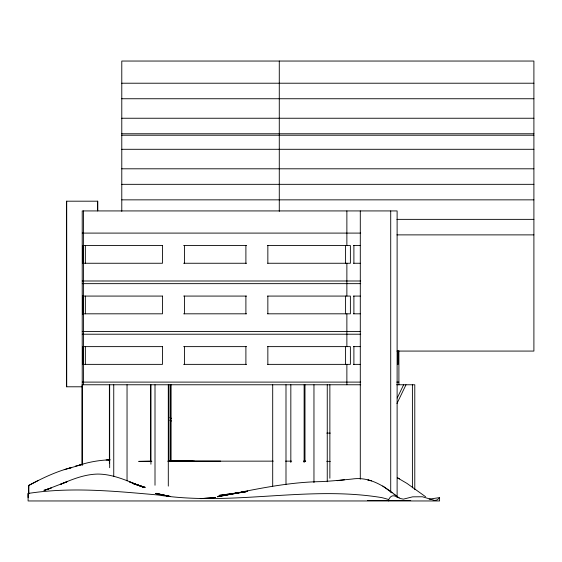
<?xml version="1.0" encoding="UTF-8"?>
<svg xmlns="http://www.w3.org/2000/svg" width="562" height="562" viewBox="0 0 562 562"><rect width="100%" height="100%" fill="white"/><g stroke="black" fill="none" stroke-linecap="round" stroke-linejoin="round"><path stroke-width="0.84" d="M28.381 494.602L28.262 497.679M28.409 493.717L28.746 485.399C42.452 478.143 56.544 471.307 71.662 467.549L64.209 469.663M397.229 398.022L403.628 384.766M396.976 403.481L406.01 384.766M388.679 500.96L388.679 499.548L389.951 497.56L391.222 496.372L392.915 495.761L395.037 496.077L400.573 498.55L403.361 499.147L412.663 496.829L422.434 496.773L434.826 500.482L437.426 499.787L439.589 497.595L429.171 499.154M38.132 480.552L28.76 485.47M67.932 468.617L82.832 464.289L75.385 466.151M43.759 490.324L51.212 488.069L44.693 490.261L67.047 481.718L60.52 484.311C72.386 479.26 84.7 474.3 97.781 474.068C113.896 474.124 128.719 481.529 143.415 487.261L129.443 481.866L144.35 487.38L133.665 483.777M79.102 465.174C88.726 462.119 98.8 460.25 108.895 459.885M439.589 497.595L439.589 500.96L28.1 500.96L28.1 493.464C71.023 486.741 114.697 491.174 157.683 494.946C232.043 506.559 307.421 485.329 381.64 497.595A99.727 99.221 -90 0 1 388.679 499.548M246.072 491.722L218.393 496.239L247.737 491.16L217.466 496.78C251.846 490.141 286.128 482.084 321.316 481.62C331.587 481.051 341.822 480.081 352.051 479.049C369.733 476.323 384.794 486.306 397.678 496.941M246.079 491.652L219.328 495.361L246.135 491.701M337.151 480.686L344.597 479.779M201.168 498.635L215.604 497.546L200.234 498.62M410.738 500.468L367.464 500.461M106.106 459.976L110.271 459.864M150.756 461.212L138.723 461.381L151.873 461.233M167.652 461.177L273.272 461.142M121.785 83.218L533.9 83.218M121.785 98.743L533.9 98.743M121.785 118.245L533.9 118.245M121.785 133.77L533.9 133.77M121.785 135.224L533.9 135.224M121.785 149.295L533.9 149.295M121.785 168.804L533.9 168.804M121.785 184.329L533.9 184.329M121.785 199.854L533.9 199.854M396.934 219.363L533.9 219.363M82.221 233.097L360.72 233.097M396.934 234.881L533.9 234.881M183.626 245.517L246.578 245.517M267.603 245.517L350.386 245.517L350.386 263.255L267.603 263.255M353.463 245.517L360.291 245.517M183.626 263.255L246.578 263.255M353.463 263.255L360.291 263.255M82.221 280.993L360.72 280.993M82.221 283.655L360.72 283.655M183.626 296.076L246.578 296.076M267.603 296.076L350.386 296.076L350.386 313.814L267.603 313.814M353.463 296.076L360.291 296.076M183.626 313.814L246.578 313.814M353.463 313.814L360.291 313.814M82.221 331.552L360.72 331.552M82.221 334.214L360.72 334.214M183.626 346.628L246.578 346.628M267.603 346.628L350.386 346.628L350.386 364.366L267.603 364.366M353.463 346.628L360.291 346.628M396.934 351.074L533.9 351.074L533.9 61.04L121.785 61.04L121.785 211.347M183.626 364.366L246.578 364.366M353.463 364.366L360.291 364.366M82.221 382.104L360.72 382.104M396.758 382.104L398.901 382.104M360.72 384.766L82.101 384.766L82.101 465.139M396.639 384.766L414.784 384.766L414.784 489.6M82.221 386.789L66.59 386.789L66.59 201.189L97.746 201.189L97.746 210.82M326.796 433.112L330.308 433.112M168.769 461.093L220.676 461.142M285.545 461.142L291.706 461.142M303.958 461.142L305.707 461.142M303.508 461.142L305.229 461.149M192.731 461.156L169.155 461.009L194.593 461.276L169.267 460.882M169.274 460.903L196.454 461.592L172.934 460.643M326.747 461.297L330.252 461.43M169.963 496.408L155.526 493.534L170.434 496.562L155.997 493.331L170.068 496.499M371.608 480.854L367.885 480.025L370.681 480.665M133.77 483.854L145.277 487.366L132.857 483.446M169.865 417.615L171.452 418.353M169.865 420.278L171.452 421.015M399.505 478.866L397.278 477.721L406.958 483.404L425.582 496.717M393.962 494.286L399.182 497.953M392.1 492.937L382.785 485.989M28.767 485.498L28.929 493.668M28.226 497.539L28.1 493.534M412.403 384.766L412.403 487.851M398.901 350.758L398.901 384.766M398.079 350.85L398.079 364.366L397.685 364.366L397.685 350.85M397.116 497.454L397.116 210.926L82.221 210.926L82.221 465.139M390.716 210.926L390.716 492.193M360.291 210.926L360.291 479.119M353.898 245.517L353.898 263.255M353.898 296.076L353.898 313.814M353.898 346.628L353.898 364.366M346.873 210.926L346.873 245.517M346.873 263.255L346.873 296.076M346.873 313.814L346.873 346.628M346.873 364.366L346.873 384.766M345.588 245.517L345.588 263.255M345.588 296.076L345.588 313.814M345.588 346.628L345.588 364.366M329.866 384.766L329.866 478.241M327.253 384.766L327.253 481.739M313.961 384.766L313.961 482.61M304.99 384.724L304.99 461.606M304.126 384.724L304.126 462.477M290.835 384.724L290.835 462.477M285.995 384.766L285.995 484.36M279.279 61.04L279.279 211.347M272.703 384.766L272.703 486.109M267.849 245.517L267.849 263.255M267.849 296.076L267.849 313.814M267.849 346.628L267.849 364.366M245.896 245.517L245.896 263.255M245.896 296.076L245.896 313.814M245.896 346.628L245.896 364.366M184.434 245.517L184.434 263.255M184.434 296.076L184.434 313.814M184.434 346.628L184.434 364.366M170.897 384.534L170.897 461.648M170.778 384.766L170.778 461.648M168.972 384.766L168.972 461.648M168.298 384.766L168.298 486.109M155.007 384.766L155.007 485.231M150.925 384.724L150.925 464.226M150.637 384.724L150.637 461.606M127.04 384.766L127.04 480.861M113.749 384.766L113.749 476.499M109.667 384.724L109.667 467.717M109.379 384.724L109.379 463.355M97.633 201.189L97.633 210.82M85.354 245.517L85.354 263.255M85.354 296.076L85.354 313.814M85.354 346.628L85.354 364.366M83.457 210.926L83.338 263.255M83.457 263.255L83.338 313.814M83.457 313.814L83.457 346.628M83.457 384.766L83.338 346.628M83.014 245.517L83.071 263.255M83.014 296.076L83.071 313.814M83.014 346.628L83.071 364.366M66.702 201.189L66.702 386.789M109.632 459.849L107.967 459.906L109.716 459.864M162.481 245.517L82.417 245.517L82.417 263.255L162.481 263.255L162.481 245.517M162.481 296.076L82.417 296.076L82.417 313.814L162.481 313.814L162.481 296.076M162.481 346.628L82.417 346.628L82.417 364.366L162.481 364.366L162.481 346.628M82.747 263.255L82.747 245.517L82.684 263.255M82.747 313.814L82.747 296.076L82.684 313.814M82.747 364.366L82.747 346.628L82.684 364.366"/></g></svg>
